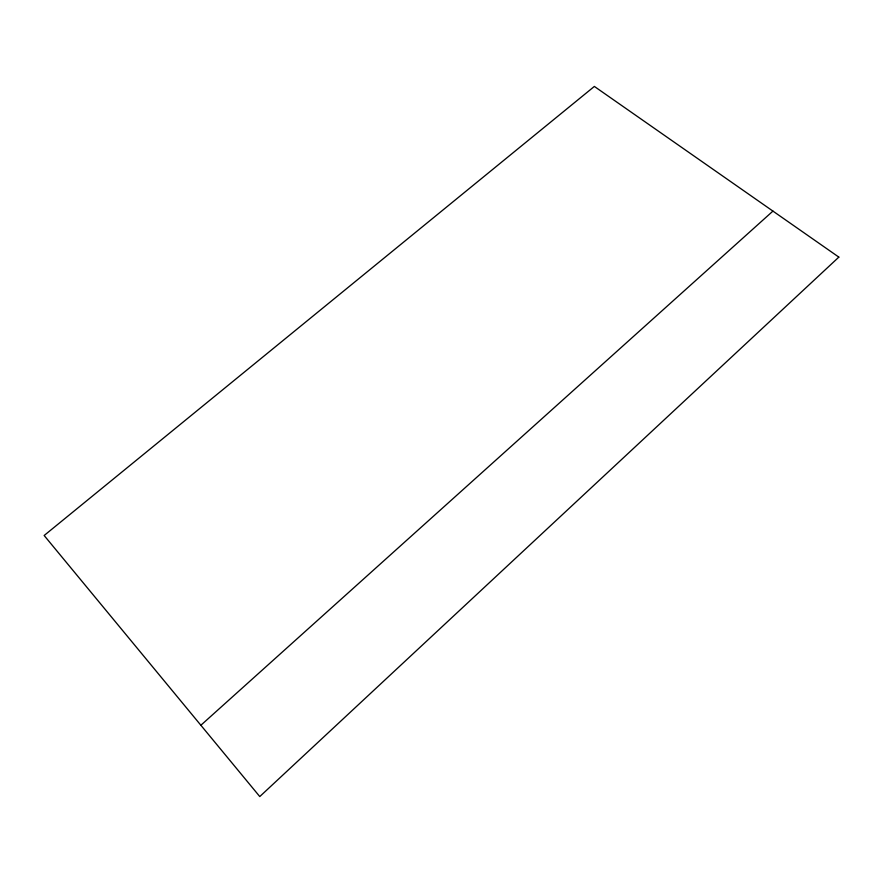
<?xml version="1.0" encoding="UTF-8"?>
<svg xmlns="http://www.w3.org/2000/svg" width="883" height="883" viewBox="0 0 883 883"><rect width="100%" height="100%" fill="white"/><g stroke="black" fill="none" stroke-linecap="round" stroke-linejoin="round"><path stroke-width="1.32" d="M200.871 725.252L772.934 211.103M838.85 257.119L259.768 796.565L44.15 535.495L594.358 86.435L838.85 257.119"/></g></svg>
